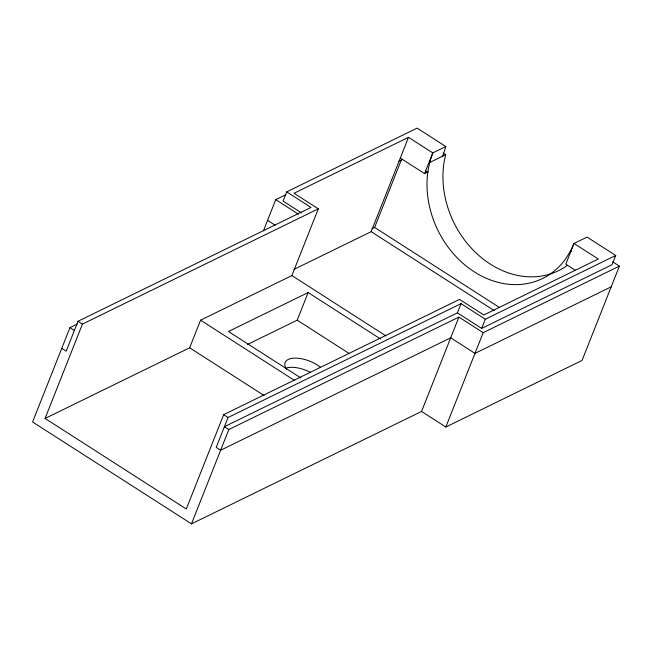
<?xml version="1.0" encoding="UTF-8"?>
<svg xmlns="http://www.w3.org/2000/svg" width="652" height="652" viewBox="0 0 652 652"><rect width="100%" height="100%" fill="white"/><g stroke="black" fill="none" stroke-linecap="round" stroke-linejoin="round"><path stroke-width="0.98" d="M301.485 212.87L283.066 201.06L286.709 191.859L417.133 128.126L445.821 146.521L432.781 152.894L430.116 160.84L428.258 169.194A89.365 72.959 64 0 0 474.24 271.811A89.365 72.959 64 0 0 566.401 257.784L570.573 250.914L574.004 243.465L587.044 237.092L615.732 255.486L612.089 264.696L481.665 328.421L457.394 312.854L224.418 426.701L228.828 429.529L458.902 317.1L483.181 332.675L619.4 266.106L612.66 261.786M443.156 153.073L445.683 154.695L444.199 161.403A89.365 72.959 64 0 0 480.345 256.766A89.365 72.959 64 0 0 567.476 265.323M445.821 146.521L442.781 156.113L442.178 155.722M77.262 324.068L69.951 327.638L32.6 421.983L191.476 523.874L421.551 411.453L458.902 317.1M286.709 191.859L310.988 207.426L78.012 321.265L66.17 351.183L61.753 348.347M575.015 270.075L565.806 264.174L574.004 243.465L598.275 259.031L483.792 314.973L459.521 299.407L223.652 414.664L186.293 509.008L45.069 418.445L82.429 324.093L318.298 208.836L294.028 193.269L408.511 137.327L432.781 152.894L424.582 173.603L400.312 158.037M45.069 418.445L189.642 347.793L200.58 320.181L291.876 275.568L318.298 208.836M263.449 230.743L275.755 199.642L285.812 194.728M615.732 255.486L485.308 319.219L461.037 303.653L228.061 417.5L216.219 447.411L220.629 450.239L450.703 337.817L474.982 353.384L611.201 286.815M191.476 523.874L228.828 429.529M247.393 344.509L297.214 320.165L308.143 292.552L380.54 338.983M293.922 269.415L371.151 231.672L408.511 137.327M371.885 228.77L374.623 227.426L401.534 159.455M457.394 312.854L461.037 303.653M481.665 328.421L485.308 319.219M421.551 411.453L445.821 427.019L483.181 332.675M619.4 266.106L582.049 360.45L445.821 427.019M398.91 161.158L402.553 159.373M429.741 162.487L445.683 154.695M424.582 173.603L428.062 171.908M308.143 292.552L228.445 331.501L300.833 377.932M569.75 252.275L571.494 251.427M425.381 170.922L427.891 172.527M374.623 227.426L499.766 307.679M371.151 231.672L494.249 310.613M275.755 199.642L298.355 214.141M267.556 220.36L275.087 225.184M291.876 275.568L386.025 335.951M297.214 320.165L349.162 353.482M200.58 320.181L294.728 380.564M189.642 347.793L264.109 395.552M78.012 321.265L82.429 324.093M223.652 414.664L228.061 417.5M69.951 327.638L74.369 330.466M285.576 368.241A22.339 10.35 21.6 0 1 310.491 372.365M286.521 369.285A22.339 10.35 21.6 0 1 293.816 358.16A22.339 10.35 21.6 0 1 320.45 367.206"/></g></svg>
